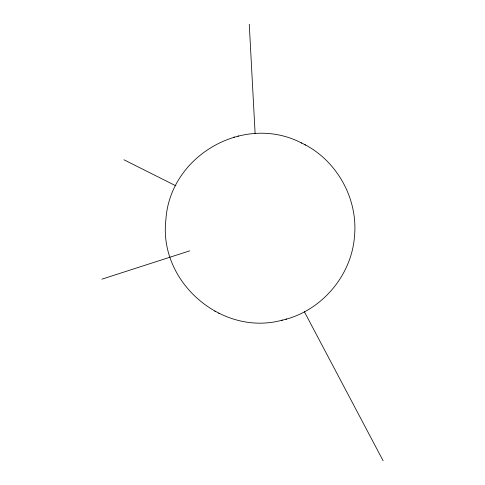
<?xml version="1.0" encoding="UTF-8"?>
<svg xmlns="http://www.w3.org/2000/svg" width="485" height="485" viewBox="0 0 485 485"><rect width="100%" height="100%" fill="white"/><g stroke="black" fill="none" stroke-linecap="round" stroke-linejoin="round"><path stroke-width="0.73" d="M101.886 279.172L189.671 250.86M301.731 143.099C244.276 112.975 169.744 155.503 165.864 219.99C158.577 282.088 221.948 336.881 282.409 320.112M281.791 320.276C320.815 311.746 351.595 276.068 354.499 236.262C358.257 198.019 336.05 158.977 301.161 142.808M233.764 137.237L234.467 137.055M285.895 319.197L286.599 319.015M237.953 136.139L238.571 135.976M123.96 159.789L175.885 185.84M218.632 313.152L219.208 313.443M304.938 144.748L305.58 145.076M214.782 311.176L215.431 311.503M304.337 311.685L383.114 460.75M249.266 24.25L255.128 133.739"/></g></svg>
